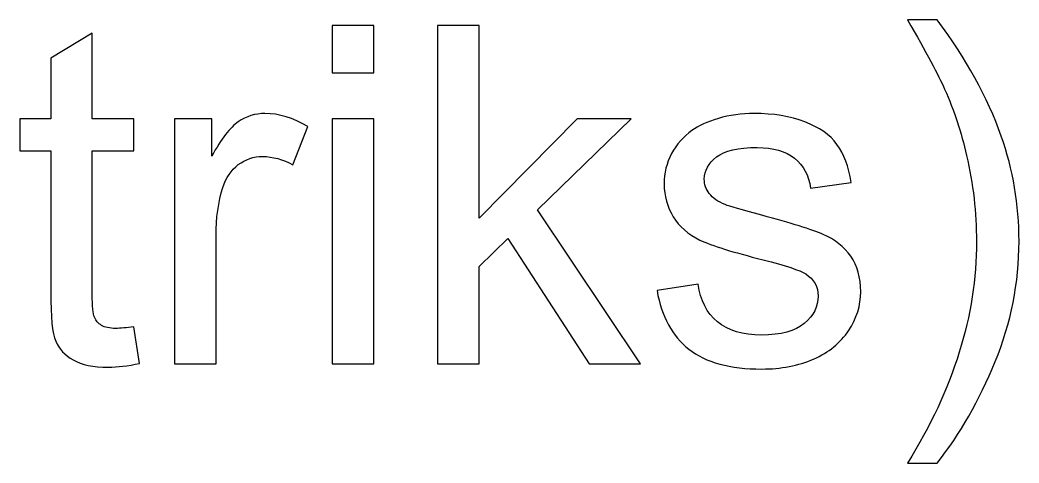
# Model space of a CAD drawing. Header units: millimetres. Extents: x 198 to 2216, y -826 to 151.
# Drawn here: x 866.8 to 920.5, y -65 to -41.2 of the extents above; entities that cross this region are included whole.
import ezdxf

# ---------------------------------------------------------------- set-up
doc = ezdxf.new("R2010")
doc.units = ezdxf.units.MM
doc.header["$MEASUREMENT"] = 0
doc.layers.add('Layer 1', color=7, linetype='Continuous')

msp = doc.modelspace()

# ---------------------------------------------------------------- linework, layer by layer
at = {"layer": 'Layer 1', "color": 250}
for points, knots in [([(916.1275, -65.0319), (916.1275, -65.0319), (914.5273, -65.0319), (914.5273, -65.0319), (916.9996, -61.0653), (918.2357, -57.0944), (918.2357, -53.1193), (918.2357, -51.5657), (918.0579, -50.0247), (917.7023, -48.4965), (917.4229, -47.2561), (917.0292, -46.0666), (916.5254, -44.9236), (916.2037, -44.1827), (915.5348, -42.9424), (914.5273, -41.2067), (914.5273, -41.2067), (916.1275, -41.2067), (916.1275, -41.2067), (917.6769, -43.281), (918.8241, -45.3638), (919.5692, -47.4551), (920.2042, -49.2543), (920.5217, -51.1381), (920.5217, -53.1066), (920.5217, -55.3376), (920.0941, -57.4966), (919.239, -59.5794), (918.3881, -61.6622), (917.3509, -63.4783), (916.1275, -65.0319)], [0, 0, 0, 0, 0.1, 0.1, 0.1, 0.2, 0.2, 0.2, 0.3, 0.3, 0.3, 0.4, 0.4, 0.4, 0.5, 0.5, 0.5, 0.6, 0.6, 0.6, 0.7, 0.7, 0.7, 0.8, 0.8, 0.8, 0.9, 0.9, 0.9, 1, 1, 1, 1]), ([(883.6113, -44.0515), (883.6113, -44.0515), (883.6113, -41.5115), (883.6113, -41.5115), (883.6113, -41.5115), (885.8465, -41.5115), (885.8465, -41.5115), (885.8465, -41.5115), (885.8465, -44.0515), (885.8465, -44.0515), (885.8465, -44.0515), (883.6113, -44.0515), (883.6113, -44.0515)], [0, 0, 0, 0, 0.25, 0.25, 0.25, 0.5, 0.5, 0.5, 0.75, 0.75, 0.75, 1, 1, 1, 1]), ([(889.2628, -59.6979), (889.2628, -59.6979), (889.2628, -41.5115), (889.2628, -41.5115), (889.2628, -41.5115), (891.498, -41.5115), (891.498, -41.5115), (891.498, -41.5115), (891.498, -51.8705), (891.498, -51.8705), (891.498, -51.8705), (896.7812, -46.5153), (896.7812, -46.5153), (896.7812, -46.5153), (899.6683, -46.5153), (899.6683, -46.5153), (899.6683, -46.5153), (894.6391, -51.4133), (894.6391, -51.4133), (894.6391, -51.4133), (900.1763, -59.6979), (900.1763, -59.6979), (900.1763, -59.6979), (897.4246, -59.6979), (897.4246, -59.6979), (897.4246, -59.6979), (893.0474, -52.9627), (893.0474, -52.9627), (893.0474, -52.9627), (891.498, -54.4697), (891.498, -54.4697), (891.498, -54.4697), (891.498, -59.6979), (891.498, -59.6979), (891.498, -59.6979), (889.2628, -59.6979), (889.2628, -59.6979)], [0, 0, 0, 0, 0.0833333, 0.0833333, 0.0833333, 0.1666667, 0.1666667, 0.1666667, 0.25, 0.25, 0.25, 0.3333333, 0.3333333, 0.3333333, 0.4166667, 0.4166667, 0.4166667, 0.5, 0.5, 0.5, 0.5833333, 0.5833333, 0.5833333, 0.6666667, 0.6666667, 0.6666667, 0.75, 0.75, 0.75, 0.8333333, 0.8333333, 0.8333333, 0.9166667, 0.9166667, 0.9166667, 1, 1, 1, 1]), ([(872.9475, -57.704), (872.9475, -57.704), (873.2523, -59.6767), (873.2523, -59.6767), (872.6258, -59.808), (872.0627, -59.8757), (871.5717, -59.8757), (870.7631, -59.8757), (870.1366, -59.7487), (869.6878, -59.4905), (869.2433, -59.2322), (868.9301, -58.8978), (868.748, -58.4787), (868.566, -58.0596), (868.4771, -57.1791), (868.4771, -55.8371), (868.4771, -55.8371), (868.4771, -48.2425), (868.4771, -48.2425), (868.4771, -48.2425), (866.8261, -48.2425), (866.8261, -48.2425), (866.8261, -48.2425), (866.8261, -46.5153), (866.8261, -46.5153), (866.8261, -46.5153), (868.4771, -46.5153), (868.4771, -46.5153), (868.4771, -46.5153), (868.4771, -43.2556), (868.4771, -43.2556), (868.4771, -43.2556), (870.7123, -41.9137), (870.7123, -41.9137), (870.7123, -41.9137), (870.7123, -46.5153), (870.7123, -46.5153), (870.7123, -46.5153), (872.9475, -46.5153), (872.9475, -46.5153), (872.9475, -46.5153), (872.9475, -48.2425), (872.9475, -48.2425), (872.9475, -48.2425), (870.7123, -48.2425), (870.7123, -48.2425), (870.7123, -48.2425), (870.7123, -55.9641), (870.7123, -55.9641), (870.7123, -56.6033), (870.7504, -57.014), (870.8308, -57.196), (870.907, -57.378), (871.034, -57.522), (871.2118, -57.632), (871.3896, -57.7379), (871.6436, -57.7929), (871.9738, -57.7929), (872.2194, -57.7929), (872.5453, -57.7633), (872.9475, -57.704)], [0, 0, 0, 0, 0.05, 0.05, 0.05, 0.1, 0.1, 0.1, 0.15, 0.15, 0.15, 0.2, 0.2, 0.2, 0.25, 0.25, 0.25, 0.3, 0.3, 0.3, 0.35, 0.35, 0.35, 0.4, 0.4, 0.4, 0.45, 0.45, 0.45, 0.5, 0.5, 0.5, 0.55, 0.55, 0.55, 0.6, 0.6, 0.6, 0.65, 0.65, 0.65, 0.7, 0.7, 0.7, 0.75, 0.75, 0.75, 0.8, 0.8, 0.8, 0.85, 0.85, 0.85, 0.9, 0.9, 0.9, 0.95, 0.95, 0.95, 1, 1, 1, 1]), ([(875.1277, -59.6979), (875.1277, -59.6979), (875.1277, -46.5153), (875.1277, -46.5153), (875.1277, -46.5153), (877.1343, -46.5153), (877.1343, -46.5153), (877.1343, -46.5153), (877.1343, -48.5346), (877.1343, -48.5346), (877.6465, -47.599), (878.1207, -46.981), (878.5567, -46.6846), (878.9927, -46.3841), (879.4711, -46.2359), (879.9918, -46.2359), (880.7453, -46.2359), (881.5116, -46.473), (882.2905, -46.9429), (882.2905, -46.9429), (881.4946, -49.0045), (881.4946, -49.0045), (880.9528, -48.6997), (880.4109, -48.5473), (879.869, -48.5473), (879.3822, -48.5473), (878.9462, -48.6955), (878.5609, -48.9876), (878.1757, -49.2797), (877.9005, -49.6861), (877.7354, -50.2068), (877.4857, -50.9984), (877.3629, -51.8662), (877.3629, -52.8103), (877.3629, -52.8103), (877.3629, -59.6979), (877.3629, -59.6979), (877.3629, -59.6979), (875.1277, -59.6979), (875.1277, -59.6979)], [0, 0, 0, 0, 0.0769231, 0.0769231, 0.0769231, 0.1538462, 0.1538462, 0.1538462, 0.2307692, 0.2307692, 0.2307692, 0.3076923, 0.3076923, 0.3076923, 0.3846154, 0.3846154, 0.3846154, 0.4615385, 0.4615385, 0.4615385, 0.5384615, 0.5384615, 0.5384615, 0.6153846, 0.6153846, 0.6153846, 0.6923077, 0.6923077, 0.6923077, 0.7692308, 0.7692308, 0.7692308, 0.8461538, 0.8461538, 0.8461538, 0.9230769, 0.9230769, 0.9230769, 1, 1, 1, 1]), ([(883.6113, -59.6979), (883.6113, -59.6979), (883.6113, -46.5153), (883.6113, -46.5153), (883.6113, -46.5153), (885.8465, -46.5153), (885.8465, -46.5153), (885.8465, -46.5153), (885.8465, -59.6979), (885.8465, -59.6979), (885.8465, -59.6979), (883.6113, -59.6979), (883.6113, -59.6979)], [0, 0, 0, 0, 0.25, 0.25, 0.25, 0.5, 0.5, 0.5, 0.75, 0.75, 0.75, 1, 1, 1, 1]), ([(901.0653, -55.7609), (901.0653, -55.7609), (903.2751, -55.4053), (903.2751, -55.4053), (903.3979, -56.2901), (903.745, -56.9674), (904.3123, -57.4415), (904.8795, -57.9114), (905.6754, -58.1485), (906.6914, -58.1485), (907.7201, -58.1485), (908.4821, -57.9411), (908.9816, -57.522), (909.4769, -57.1071), (909.7267, -56.616), (909.7267, -56.053), (909.7267, -55.5492), (909.5023, -55.1513), (909.0578, -54.8634), (908.7446, -54.6645), (907.9826, -54.4147), (906.7718, -54.1057), (905.1378, -53.695), (904.0075, -53.3394), (903.3725, -53.0389), (902.7417, -52.7341), (902.2633, -52.3192), (901.9374, -51.7858), (901.6114, -51.2566), (901.4463, -50.6682), (901.4463, -50.0247), (901.4463, -49.4363), (901.5818, -48.8944), (901.8485, -48.3949), (902.1194, -47.8954), (902.4835, -47.4805), (902.9449, -47.1503), (903.292, -46.8963), (903.7662, -46.6804), (904.3631, -46.5026), (904.9642, -46.3248), (905.6034, -46.2359), (906.2892, -46.2359), (907.3222, -46.2359), (908.2281, -46.3841), (909.007, -46.6846), (909.7902, -46.981), (910.3659, -47.3874), (910.7385, -47.8954), (911.1068, -48.4076), (911.365, -49.0892), (911.5047, -49.9443), (911.5047, -49.9443), (909.3203, -50.2491), (909.3203, -50.2491), (909.2229, -49.5633), (908.9351, -49.0257), (908.4609, -48.6404), (907.9868, -48.2552), (907.3179, -48.0647), (906.4501, -48.0647), (905.4299, -48.0647), (904.6975, -48.234), (904.2615, -48.5727), (903.8254, -48.9114), (903.6053, -49.3093), (903.6053, -49.7623), (903.6053, -50.0501), (903.6942, -50.3126), (903.8762, -50.5454), (904.0583, -50.7825), (904.3419, -50.9815), (904.7314, -51.1381), (904.9557, -51.2228), (905.6077, -51.4133), (906.6999, -51.7096), (908.2747, -52.1287), (909.3753, -52.4758), (910.0019, -52.7425), (910.6284, -53.0092), (911.1195, -53.4029), (911.4751, -53.9109), (911.8349, -54.4232), (912.0127, -55.0582), (912.0127, -55.8202), (912.0127, -56.561), (911.7968, -57.2595), (911.3608, -57.9157), (910.9247, -58.5718), (910.2982, -59.0798), (909.4812, -59.4397), (908.6599, -59.7995), (907.7328, -59.9773), (906.6999, -59.9773), (904.9896, -59.9773), (903.6815, -59.6217), (902.784, -58.9147), (901.8866, -58.2035), (901.3151, -57.1537), (901.0653, -55.7609)], [0, 0, 0, 0, 0.030303, 0.030303, 0.030303, 0.0606061, 0.0606061, 0.0606061, 0.0909091, 0.0909091, 0.0909091, 0.1212121, 0.1212121, 0.1212121, 0.1515152, 0.1515152, 0.1515152, 0.1818182, 0.1818182, 0.1818182, 0.2121212, 0.2121212, 0.2121212, 0.2424242, 0.2424242, 0.2424242, 0.2727273, 0.2727273, 0.2727273, 0.3030303, 0.3030303, 0.3030303, 0.3333333, 0.3333333, 0.3333333, 0.3636364, 0.3636364, 0.3636364, 0.3939394, 0.3939394, 0.3939394, 0.4242424, 0.4242424, 0.4242424, 0.4545455, 0.4545455, 0.4545455, 0.4848485, 0.4848485, 0.4848485, 0.5151515, 0.5151515, 0.5151515, 0.5454545, 0.5454545, 0.5454545, 0.5757576, 0.5757576, 0.5757576, 0.6060606, 0.6060606, 0.6060606, 0.6363636, 0.6363636, 0.6363636, 0.6666667, 0.6666667, 0.6666667, 0.6969697, 0.6969697, 0.6969697, 0.7272727, 0.7272727, 0.7272727, 0.7575758, 0.7575758, 0.7575758, 0.7878788, 0.7878788, 0.7878788, 0.8181818, 0.8181818, 0.8181818, 0.8484848, 0.8484848, 0.8484848, 0.8787879, 0.8787879, 0.8787879, 0.9090909, 0.9090909, 0.9090909, 0.9393939, 0.9393939, 0.9393939, 0.969697, 0.969697, 0.969697, 1, 1, 1, 1])]:
    msp.add_open_spline(points, degree=3, knots=knots, dxfattribs=at)

doc.saveas('drawing.dxf')
